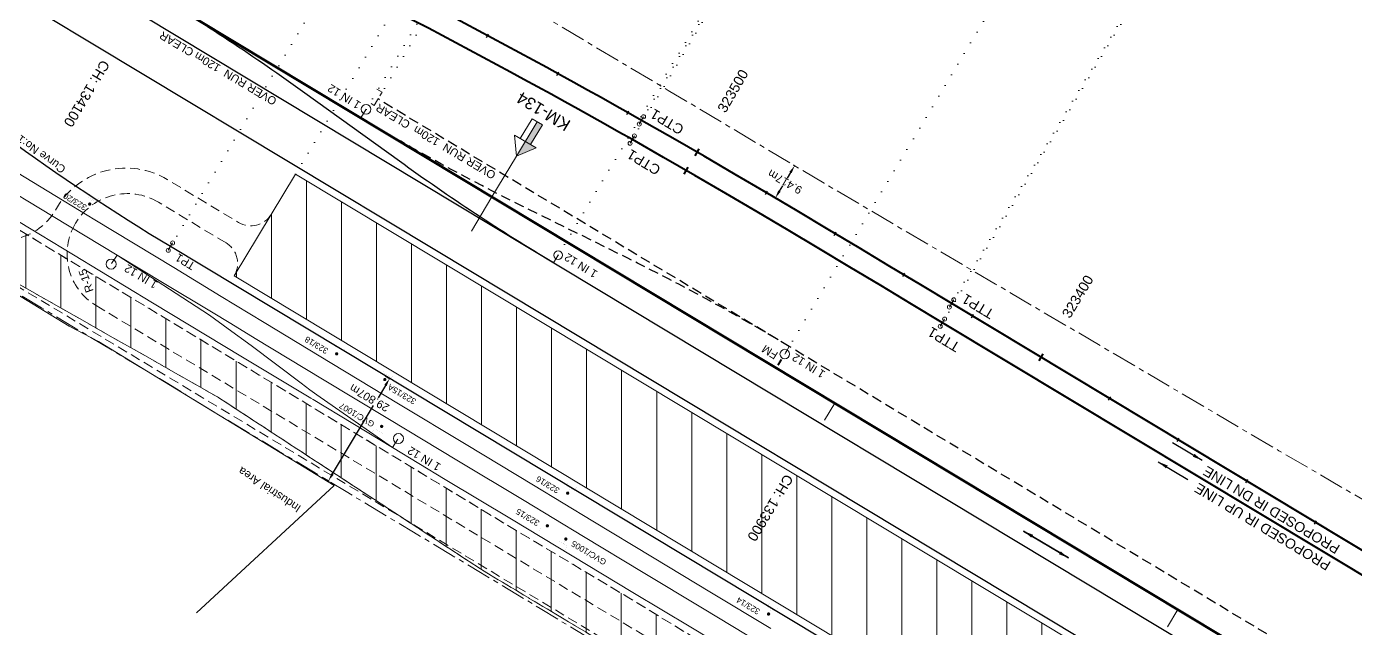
# Model space of a CAD drawing. Header units: metres. Extents: x 560405 to 1249476, y 3385111 to 6787087.
# Drawn here: x 625301.4 to 625633.5, y 3392984 to 3393134.4 of the extents above; entities that cross this region are included whole.
import ezdxf
from ezdxf.enums import TextEntityAlignment as Align

# ---------------------------------------------------------------- set-up
doc = ezdxf.new("R2010")
doc.units = ezdxf.units.M
doc.header["$MEASUREMENT"] = 0
doc.header["$PDSIZE"] = 0.05
for name, pattern in [('ACAD_ISO07W100', [3, 0, -3]), ('CENTER', [2, 1.25, -0.25, 0.25, -0.25]), ('DASHED', [0.75, 0.5, -0.25])]:
    doc.linetypes.add(name, pattern=pattern)
doc.layers.get('Defpoints').update_dxf_attribs({"color": 5, "lineweight": 0})
for name, color, linetype, lineweight in [('Boundary Dim', 10, 'Continuous', 13), ('Cardinal_Leader', 10, 'Continuous', 0), ('Chainage', 7, 'Continuous', 0), ('Compound Wall', 7, 'Continuous', 13), ('DOTED LINE', 7, 'ACAD_ISO07W100', 18), ('Exg track', 7, 'Continuous', 0), ('Existing IR Track', 143, 'Continuous', 0), ('Existing Railway Boundary', 7, 'CENTER', 0), ('Horiz Curve', 7, 'Continuous', 0), ('NEW MANDI GOBINDGARH PLATFORM', 1, 'Continuous', 0), ("NEW MANDI GOBINDPUR CROSSING STN. SRJ's", 10, 'Continuous', 0), ('NEW MANDI GOBINDPUR LOOP LINES', 1, 'Continuous', 0), ('OHE MAST', 7, 'Continuous', 0), ('OHE MAST TEXT', 7, 'Continuous', 0), ('Platform', 7, 'Continuous', 0), ('Prop_Horiz Alignment', 7, 'Continuous', 0), ('Proposed Chainage', 10, 'Continuous', 0), ('Proposed Curve_Details', 10, 'Continuous', 0), ('PROPOSED DFCC TRACK', 1, 'Continuous', 0), ('Proposed TPTC Chainages', 10, 'Continuous', 0), ('Subroad Edge', 34, 'Continuous', 0), ('Text', 7, 'Continuous', 0)]:
    doc.layers.add(name, color=color, linetype=linetype, lineweight=lineweight)
for name, color, linetype in [('Cut & Conn curves dn', 192, 'Continuous'), ('Cut & Conn curves up', 192, 'Continuous'), ('Dimension', 10, 'Continuous'), ('IR PROPOSALS', 190, 'Continuous'), ('NEW KHANNA LOOP LINES', 1, 'Continuous'), ("NEW SIRHINDH STN. SRJ's", 10, 'Continuous'), ('OP-3 CH UP', 7, 'Continuous'), ('PROPOSED ROADS', 10, 'DASHED')]:
    doc.layers.add(name, color=color, linetype=linetype)
doc.styles.add('ARIAL', font='arial.ttf')
doc.styles.get("Standard").update_dxf_attribs({"font": 'arial.ttf'})
doc.styles.add('Style-Arial', font='arial.ttf')
doc.dimstyles.new('ISO-25', dxfattribs={"dimtxt": 2.5, "dimasz": 2.5, "dimexe": 1.25, "dimexo": 0.625, "dimtad": 1, "dimdec": 3, "dimtxsty": 'Standard', "dimcen": 2.5, "dimadec": 0, "dimazin": 0, "dimtfac": 1, "dimtdec": 3, "dimtmove": 0, "dimatfit": 3, "dimfxl": 1, "dimarcsym": 0})
doc.dimstyles.get("Standard").update_dxf_attribs({"dimtxt": 2.5, "dimasz": 2.5, "dimexe": 0.18, "dimexo": 0.0625, "dimgap": 0.09, "dimtad": 0, "dimtih": 1, "dimtoh": 1, "dimdec": 3, "dimzin": 0, "dimdsep": 46, "dimtxsty": 'Standard', "dimcen": 0.09, "dimaunit": 1, "dimadec": 4, "dimazin": 0, "dimtfac": 1, "dimtdec": 3, "dimtofl": 0, "dimtmove": 0, "dimatfit": 3, "dimfxl": 1, "dimtolj": 1, "dimtzin": 0, "dimarcsym": 0})

# ---------------------------------------------------------------- blocks, each defined once
blk = doc.blocks.new('*D43')
at = {"layer": 'Boundary Dim', "color": 0, "lineweight": -2, "transparency": 16777216}
for p, q in [((625391, 3393047.11), (625392.29, 3393046.34)), ((625391.11, 3393044.72), (625389.24, 3393041.59)), ((625377.86, 3393022.57), (625388.1, 3393039.69)), ((625375.7, 3393021.53), (625376.99, 3393020.76))]:
    blk.add_line(p, q, dxfattribs=at)
at = {"layer": 'Boundary Dim', "color": 0, "lineweight": 9, "transparency": 16777216}
for points in [[(625390.82, 3393044.89), (625391.39, 3393044.54), (625392.13, 3393046.43)], [(625377.58, 3393022.74), (625378.15, 3393022.4), (625376.84, 3393020.85)]]:
    blk.add_solid(points, dxfattribs=at)
at = {"layer": 'Defpoints', "color": 0, "lineweight": 9, "transparency": 16777216}
for p in [(625390.95, 3393047.14), (625392.13, 3393046.43), (625375.65, 3393021.56)]:
    blk.add_point(p, dxfattribs=at)
at = {"layer": 'Boundary Dim', "color": 0, "transparency": 16777216, "insert": (625387.08, 3393041.56), "char_height": 2, "attachment_point": 5, "rotation": 150}
blk.add_mtext('\\A1;29.807m', dxfattribs=at)
blk = doc.blocks.new('KM POST PLAN')
at = {"extrusion": (0, 0, -1)}
h = blk.add_hatch(color=256, dxfattribs=at)
h.paths.add_polyline_path([(0, -20), (0, -8.47), (3, -8.47), (3, -20)])
h.paths.add_polyline_path([(0, -8.47), (0, 0), (6.25, -8.47), (3, -8.47)], flags=16)
at = {"flags": 128}
for points in [[(0, 0), (-6.25, -8.47), (6.25, -8.47)], [(0, 0), (0, -20)], [(0, 0), (6.25, -8.47)], [(3, -8.47), (3, -20), (-3, -20), (-3, -8.47)]]:
    blk.add_lwpolyline(points, dxfattribs=at)
at = {"style": 'Style-Arial'}
blk.add_attdef('KM-POST', text='', height=6, dxfattribs=at).set_placement((0, -26, -263.95), align=Align.MIDDLE_CENTER)
blk = doc.blocks.new('OHE')
at = {"layer": 'OHE MAST'}
h = blk.add_hatch(color=3, dxfattribs=at)
edge = h.paths.add_edge_path()
edge.add_arc((627930.47, 3391522.15), 0.412, -30.9792, 329.0208)
at = {"layer": 'OHE MAST', "color": 3, "lineweight": 13, "const_width": 0.008, "flags": 128}
blk.add_lwpolyline([(627932.78, 3391523.67), (627932.2, 3391522.71), (627930.15, 3391523.94), (627930.72, 3391524.9)], dxfattribs=at)
at = {"layer": 'OHE MAST', "color": 3, "const_width": 0.008, "flags": 128}
blk.add_lwpolyline([(627931.18, 3391523.33), (627930.47, 3391522.15)], dxfattribs=at)
blk = doc.blocks.new('*D105')
at = {"layer": 'Defpoints', "color": 0, "lineweight": 9, "transparency": 16777216}
for p in [(625492.98, 3393099.83), (625493.33, 3393099.62), (625488.16, 3393091.74)]:
    blk.add_point(p, dxfattribs=at)
at = {"layer": 'Dimension', "color": 0, "lineweight": -2, "transparency": 16777216}
for p, q in [((625493.03, 3393099.8), (625493.48, 3393099.53)), ((625492.3, 3393097.9), (625491.49, 3393096.53)), ((625489.53, 3393093.25), (625490.35, 3393094.62)), ((625488.21, 3393091.71), (625488.66, 3393091.44))]:
    blk.add_line(p, q, dxfattribs=at)
at = {"layer": 'Dimension', "color": 0, "lineweight": 9, "transparency": 16777216}
for points in [[(625492.02, 3393098.07), (625492.59, 3393097.73), (625493.33, 3393099.62)], [(625489.24, 3393093.42), (625489.82, 3393093.08), (625488.51, 3393091.53)]]:
    blk.add_solid(points, dxfattribs=at)
at = {"layer": 'Dimension', "color": 0, "lineweight": 0, "transparency": 16777216, "insert": (625490.92, 3393095.58), "char_height": 2, "attachment_point": 5, "rotation": 150}
blk.add_mtext('\\A1;9.417m', dxfattribs=at)

msp = doc.modelspace()

# ---------------------------------------------------------------- hatches: boundary and pattern name
at = {"layer": 'NEW MANDI GOBINDGARH PLATFORM', "lineweight": 0}
h = msp.add_hatch(dxfattribs=at)
h.set_pattern_fill('ANSI31', color=1, scale=70, angle=45)
h.set_pattern_definition([(90, (0.109, 0.182), (-8.75, 2e-15), [])])
h.paths.add_polyline_path([(625368.5901, 3393097.4626), (625353.3059, 3393072.0769), (625952.9942, 3392711.0185), (625968.4598, 3392736.7107)])
h.paths.add_polyline_path([(625406.1292, 3393053.4746), (625402.3093, 3393050.0816), (625401.3288, 3393045.436)], flags=16)
h.paths.add_polyline_path([(625888.8093, 3392775.4816), (625871.1516, 3392789.5173), (625902.3093, 3392764.6816)], flags=16)
h.paths.add_polyline_path([(625753.7093, 3392853.3816), (625686.9093, 3392893.3816), (625684.9093, 3392888.5816), (625751.7093, 3392848.5816)], flags=16)
at = {"layer": 'Platform', "lineweight": 18, "ltscale": 5}
h = msp.add_hatch(dxfattribs=at)
h.set_pattern_fill('ANSI31', color=3, scale=70, angle=45)
h.paths.add_polyline_path([(625764.5882, 3392803.5868), (625746.2321, 3392814.5967), (625737.0194, 3392819.2755), (625704.0946, 3392839.2088), (625671.9737, 3392858.6062), (625641.256, 3392877.0892), (625610.2836, 3392895.751), (625560.2623, 3392926.2804), (625522.5869, 3392948.8585), (625482.9773, 3392972.6418), (625451.9359, 3392991.6256), (625421.6417, 3393009.7241), (625354.0885, 3393050.6028), (625301.0774, 3393082.6359), (625281.8023, 3393094.249), (625227.6613, 3393126.5647), (625168.0245, 3393162.919), (625094.4711, 3393207.1329), (625050.9326, 3393232.6145), (625011.8999, 3393256.6501), (624964.7557, 3393285.508), (624919.1299, 3393313.7575), (624913.4978, 3393304.5779), (624956.7742, 3393277.764), (625004.1747, 3393248.9547), (625045.8733, 3393224.1782), (625087.0373, 3393198.2053), (625155.9882, 3393157.6877), (625161.3558, 3393154.0733), (625221.119, 3393117.4224), (625275.0374, 3393085.066), (625290.2539, 3393075.2561), (625349.1291, 3393041.8357), (625415.7598, 3392998.2542), (625446.6577, 3392979.7718), (625478.8044, 3392960.6022), (625516.4182, 3392937.5763), (625553.7619, 3392915.0713), (625585.8397, 3392895.6563), (625593.1627, 3392891.1401), (625603.1792, 3392885.3123), (625634.5287, 3392866.3519), (625666.5944, 3392846.865), (625697.4278, 3392828.3449), (625730.8907, 3392807.7989), (625739.1561, 3392803.9139), (625756.6994, 3392793.2958), (625763.3635, 3392788.9616), (625792.777, 3392771.7812), (625820.3671, 3392754.8532), (625847.4418, 3392738.317), (625853.0514, 3392734.9942), (625875.6542, 3392721.4301), (625905.1251, 3392703.7363), (625946.8011, 3392678.4491), (625953.4617, 3392689.4227), (625911.6145, 3392714.7413), (625882.1845, 3392732.4454), (625859.0625, 3392746.2055), (625826.9254, 3392765.8663), (625799.2966, 3392782.4826)])

# ---------------------------------------------------------------- linework, layer by layer
at = {"layer": 'Cardinal_Leader', "color": 1, "linetype": 'Continuous', "lineweight": 13}
msp.add_line((625336.837, 3393078.4759), (625337.9251, 3393080.2967), dxfattribs=at)
for centre in [(625337.9251, 3393080.2967), (625336.837, 3393078.4759)]:
    msp.add_circle(centre, 0.5, dxfattribs=at)
at = {"layer": 'Chainage', "color": 4, "lineweight": 0, "flags": 128}
for points in [[(625455.076, 3393110.9265), (625455.076, 3393110.9265)], [(625532.5765, 3393065.175), (625532.5765, 3393065.175)]]:
    msp.add_lwpolyline(points, dxfattribs=at)
at = {"layer": 'Compound Wall', "lineweight": 20, "flags": 128}
for points in [[(625378.2839, 3393019.6932), (625319.4087, 3393055.6848), (625312.0838, 3393059.549), (625239.1521, 3393103.978)], [(625343.8808, 3392987.9126), (625378.2839, 3393019.6932)]]:
    msp.add_lwpolyline(points, dxfattribs=at)
at = {"layer": 'Compound Wall', "flags": 128}
for points in [[(625378.2839, 3393019.6932), (625319.4087, 3393055.6848), (625312.0838, 3393059.549), (625239.1521, 3393103.978)], [(625343.8808, 3392987.9126), (625378.2839, 3393019.6932)]]:
    msp.add_lwpolyline(points, dxfattribs=at)
at = {"layer": 'Cut & Conn curves dn', "color": 190, "lineweight": 13}
for p, q in [((625454.5169, 3393110.0239), (625455.5795, 3393111.8597)), ((625532.0059, 3393064.2807), (625533.0998, 3393066.098))]:
    msp.add_line(p, q, dxfattribs=at)
for centre in [(625454.5169, 3393110.0239), (625455.5795, 3393111.8597), (625533.0998, 3393066.098), (625532.0059, 3393064.2807)]:
    msp.add_circle(centre, 0.5, dxfattribs=at)
at = {"layer": 'Cut & Conn curves up', "color": 190, "lineweight": 13}
for p, q in [((625452.224, 3393105.218), (625453.2866, 3393107.0538)), ((625529.7106, 3393059.4762), (625530.8022, 3393061.2948))]:
    msp.add_line(p, q, dxfattribs=at)
for centre in [(625453.2866, 3393107.0538), (625452.224, 3393105.218), (625529.7106, 3393059.4762), (625530.8022, 3393061.2948)]:
    msp.add_circle(centre, 0.5, dxfattribs=at)
at = {"layer": 'DOTED LINE', "color": 1, "linetype": 'ACAD_ISO07W100', "lineweight": 18}
for p, q in [((625337.3737, 3393079.3739), (625428.5343, 3393231.8347)), ((625368.5901, 3393097.4626), (625443.5611, 3393222.8472)), ((625386.2453, 3393113.6867), (625449.4201, 3393219.3429)), ((625389.2306, 3393116.2667), (625450.4828, 3393218.7073)), ((625434.2213, 3393077.2205), (625500.8191, 3393188.6014)), ((625489.5906, 3393050.4717), (625553.3841, 3393157.1626))]:
    msp.add_line(p, q, dxfattribs=at)
at = {"layer": 'DOTED LINE', "color": 190, "linetype": 'ACAD_ISO07W100', "lineweight": 18}
for p, q in [((625452.7553, 3393106.1359), (625501.2762, 3393187.2843)), ((625455.0482, 3393110.9418), (625501.0209, 3393187.8285)), ((625530.2551, 3393060.3833), (625578.9485, 3393141.8201)), ((625532.5515, 3393065.1872), (625578.5242, 3393142.0738))]:
    msp.add_line(p, q, dxfattribs=at)
at = {"layer": 'Existing IR Track', "color": 3, "linetype": 'DASHED', "lineweight": 18, "ltscale": 5}
for p, q in [((625324.0289, 3393077.2919), (625322.551, 3393075.0169)), ((625392.8559, 3393029.1524), (625394.3338, 3393031.4274))]:
    msp.add_line(p, q, dxfattribs=at)
at = {"layer": 'Existing IR Track', "color": 3, "lineweight": 18, "ltscale": 5, "flags": 128}
for points in [[(625487.4197, 3392983.9327), (625472.5885, 3392992.8789), (625457.7974, 3393001.801), (625442.9225, 3393010.7917), (625428.0634, 3393019.7729), (625411.2475, 3393029.9075), (625394.3879, 3393040.0687), (625377.6943, 3393050.1865), (625360.7712, 3393060.4434), (625350.0652, 3393066.9496), (625338.1874, 3393074.149), (625318.4541, 3393086.11), (625310.7855, 3393090.7581), (625295.0536, 3393100.3098)], [(625485.0556, 3392980.1301), (625470.2812, 3392989.0482), (625455.5062, 3392997.9666), (625440.6155, 3393006.9646), (625425.7247, 3393015.9626), (625408.9322, 3393026.0672), (625392.1412, 3393036.1709), (625375.3517, 3393046.3008), (625358.5625, 3393056.4305), (625352.4564, 3393060.1438), (625347.5962, 3393063.1246), (625335.8108, 3393070.2094), (625324.0289, 3393077.2919), (625316.0478, 3393082.1179), (625308.065, 3393086.945), (625292.6013, 3393096.2488)], [(625481.8882, 3392975.51), (625467.3951, 3392984.2585), (625452.9291, 3392992.9905), (625437.7162, 3393002.1526), (625422.5565, 3393011.2828), (625406.0186, 3393021.2329), (625392.8559, 3393029.1524), (625373.0374, 3393041.145), (625372.4521, 3393041.4941), (625355.3426, 3393051.7581), (625332.8904, 3393065.3571), (625313.1532, 3393077.3117), (625302.122, 3393083.9931), (625289.7235, 3393091.4718)], [(625392.8559, 3393029.1524), (625373.91, 3393042.3197), (625372.241, 3393043.5961), (625370.0117, 3393045.3021), (625357.5505, 3393054.6628), (625351.7885, 3393058.875), (625347.1006, 3393062.2399), (625324.0289, 3393077.2919)]]:
    msp.add_lwpolyline(points, dxfattribs=at)
at = {"layer": 'Existing IR Track', "color": 3, "linetype": 'ByBlock', "lineweight": 18, "ltscale": 5}
for centre in [(625322.551, 3393075.0169), (625394.3338, 3393031.4274)]:
    msp.add_circle(centre, 1.2487, dxfattribs=at)
at = {"layer": 'Existing Railway Boundary', "color": 36, "lineweight": 20, "ltscale": 5, "flags": 128}
msp.add_lwpolyline([(628955.3903, 3390792.7231), (628931.5933, 3390806.5004), (628894.0251, 3390836.9955), (628805.3605, 3390890.9758), (628763.1272, 3390916.9343), (628721.4077, 3390942.8333), (628634.7683, 3390998.5313), (628587.091, 3391026.3426), (628541.4721, 3391053.7252), (628498.5869, 3391079.4164), (628461.1936, 3391101.0466), (628391.2271, 3391146.4682), (628362.6237, 3391162.4973), (628324.6397, 3391185.7049), (628291.5767, 3391211.6933), (628254.0781, 3391235.9403), (628157.3612, 3391308.2767), (628174.1002, 3391326.9143), (628137.357, 3391356.9761), (627964.1476, 3391459.1923), (627842.8937, 3391531.9115), (627628.8138, 3391662.2153), (627542.6631, 3391714.392), (627424.9352, 3391785.3705), (627222.9648, 3391909.2736), (627204.5725, 3391920.6394), (627188.744, 3391930.1784), (627172.9334, 3391939.7064), (627156.2431, 3391949.7674), (627139.5672, 3391959.8197), (627123.601, 3391969.4113), (627107.6038, 3391979.0215), (627094.8626, 3391986.7123), (627082.1497, 3391994.3859), (627065.7488, 3392004.2586), (627049.3375, 3392014.1375), (627032.6946, 3392024.1476), (627016.0309, 3392034.1701), (627000.4204, 3392043.5941), (626984.8329, 3392053.004), (626968.8891, 3392062.6064), (626952.9363, 3392072.2142), (626935.7844, 3392082.5282), (626918.6205, 3392092.8492), (626911.6028, 3392097.0645), (626893.0809, 3392108.2246), (626874.5706, 3392119.3777), (626856.2268, 3392130.4336), (626837.8855, 3392141.4881), (626820.3864, 3392152.0274), (626802.8816, 3392162.57), (626783.4724, 3392174.252), (626764.0577, 3392185.9374), (626746.1558, 3392196.7119), (626728.2543, 3392207.4863), (626707.0601, 3392220.2572), (626685.8746, 3392233.0229), (626648.9408, 3392255.2553), (626610.6712, 3392278.2676), (626591.3871, 3392289.8865), (626572.1184, 3392301.4961), (626553.8402, 3392312.4904), (626535.5663, 3392323.4823), (626522.8303, 3392331.1061), (626502.0043, 3392343.7024), (626484.7028, 3392354.0807), (626467.0127, 3392364.7717), (626449.2849, 3392375.4221), (626424.442, 3392390.2653), (626407.8647, 3392400.3136), (626390.2843, 3392410.9836), (626378.1904, 3392418.1073), (626367.3819, 3392424.6782), (626356.7585, 3392431.1355), (626339.0548, 3392441.7126), (626324.6325, 3392450.4845), (626311.6182, 3392458.3129), (626290.6128, 3392470.9931), (626276.2418, 3392479.6446), (626252.5581, 3392493.9648), (626233.8146, 3392505.2467), (626215.0541, 3392516.5389), (626191.0882, 3392530.9577), (626167.1186, 3392545.3787), (626148.2508, 3392556.7397), (626129.3895, 3392568.0967), (626109.0676, 3392580.3241), (626088.7404, 3392592.5546), (626063.7846, 3392607.5962), (626038.8416, 3392622.63), (626017.6425, 3392635.4182), (625996.4509, 3392648.2016), (625974.9359, 3392661.1602), (625952.8751, 3392674.4888), (625933.5372, 3392686.1045), (625914.159, 3392697.7444), (625896.1455, 3392708.6148), (625885.6622, 3392714.935), (625875.1898, 3392721.2486), (625871.6088, 3392723.3979), (625854.6293, 3392733.6202), (625837.6636, 3392743.8342), (625819.8659, 3392754.5631), (625802.0927, 3392765.2772), (625784.0738, 3392776.0974), (625766.0279, 3392786.9338), (625747.7802, 3392797.9258), (625729.6331, 3392808.8567), (625710.0131, 3392820.4001), (625690.2406, 3392832.0331), (625670.5571, 3392843.8213), (625650.9098, 3392855.5881), (625631.8821, 3392867.0602), (625612.8815, 3392878.5159), (625595.4116, 3392889.057), (625577.9617, 3392899.586), (625560.977, 3392909.7984), (625543.9665, 3392920.0263), (625527.0929, 3392930.2025), (625510.2317, 3392940.3713), (625492.2072, 3392951.2501), (625474.1887, 3392962.1253), (625459.4135, 3392971.0439), (625444.6385, 3392979.9623), (625429.7392, 3392988.9655), (625414.8651, 3392997.9534), (625398.0894, 3393008.048), (625381.2878, 3393018.1581), (625364.4876, 3393028.2943), (625347.6668, 3393038.4431), (625341.4954, 3393042.1962), (625336.6811, 3393045.1488), (625324.9758, 3393052.1854), (625313.1706, 3393059.282), (625305.1662, 3393064.122), (625297.2032, 3393068.9372), (625281.7488, 3393078.2354), (625266.3027, 3393087.5539), (625250.5827, 3393097.0002), (625234.8576, 3393106.4748), (625220.9629, 3393114.8441), (625207.0756, 3393123.2089), (625191.9734, 3393132.2824), (625166.0786, 3393147.7733), (625153.4581, 3393156.0581), (625151.114, 3393150.7018), (625147.8866, 3393153.7551), (625116.7003, 3393173.3287), (625093.3281, 3393188.0041), (625071.1556, 3393203.0477), (625055.7157, 3393212.8225), (625027.3997, 3393228.6096), (625007.6825, 3393240.5669), (624979.825, 3393257.4607), (624954.8894, 3393272.5826), (624917.8619, 3393296.9088), (624917.926, 3393297.7354), (624854.2544, 3393338.3806), (624790.1714, 3393374.1107), (624761.6212, 3393391.1947), (624742.8731, 3393402.4132), (624713.9783, 3393419.7034), (624678.9617, 3393441.6196), (624667.4095, 3393431.6005), (624566.1173, 3393492.8402), (624519.8878, 3393520.9391), (624450.2813, 3393561.7296), (624447.0221, 3393556.3381), (624253.5789, 3393673.1377), (624021.9727, 3393812.2493)], dxfattribs=at)
at = {"layer": 'Existing Railway Boundary', "color": 6, "lineweight": 20, "ltscale": 5, "flags": 128}
msp.add_lwpolyline([(627892.3746, 3391590.8464), (627853.8026, 3391614.8633), (627807.8709, 3391643.3648), (627763.2098, 3391671.1424), (627729.391, 3391692.3162), (627635.8822, 3391750.6784), (627660.1446, 3391809.2203), (627519.5568, 3391891.152), (627476.8389, 3391915.865), (627434.3844, 3391942.69), (627307.5279, 3392026.3119), (627306.7829, 3392026.5061), (627267.353, 3392052.7992), (627223.9736, 3392078.9893), (627097.3461, 3392148.2433), (627064.2509, 3392171.6214), (627020.7361, 3392194.4307), (626980.8782, 3392219.8528), (626937.972, 3392245.713), (626894.59, 3392272.359), (626851.325, 3392298.078), (626765.656, 3392350.035), (626720.72, 3392377.008), (626678.274, 3392402.82), (626638.354, 3392427.704), (626595.176, 3392453.388), (626546.2585, 3392482.4138), (626502.9741, 3392507.8519), (626457.1589, 3392535.47), (626370.2027, 3392585.4762), (626329.4837, 3392607.8197), (626276.63, 3392641.1068), (626248.5163, 3392659.2277), (626219.5479, 3392680.9715), (626152.643, 3392718.511), (626109.5867, 3392744.8943), (626057.9239, 3392775.41), (626021.0374, 3392796.8242), (625904.8086, 3392858.5418), (625861.3055, 3392884.0038), (625818.1177, 3392909.4437), (625699.839, 3392978.326), (625656.064, 3393004.068), (625614.356, 3393028.385), (625543.556, 3393070.031), (625500.6769, 3393095.2405), (625461.769, 3393118.43), (625418.978, 3393143.909), (625375.919, 3393169.091), (625289.4128, 3393220.1398), (625283.3377, 3393209.9857), (625180.1642, 3393272.0512), (624950.6342, 3393412.922), (624924.3694, 3393369.1236), (624924.3694, 3393369.1236)], dxfattribs=at)
at = {"layer": 'Horiz Curve', "color": 190, "lineweight": 40}
for p, q in [((627251.5517, 3392030.4292), (625532.5765, 3393065.175)), ((627248.3863, 3392026.1485), (625530.2827, 3393060.3697))]:
    msp.add_line(p, q, dxfattribs=at)
at = {"layer": 'Horiz Curve', "color": 190, "lineweight": 40, "flags": 128}
for points in [[(625532.5765, 3393065.175), (625524.8653, 3393069.816), (625517.1518, 3393074.4529), (625509.4334, 3393079.0818), (625501.708, 3393083.6989), (625493.9731, 3393088.3), (625486.2263, 3393092.8813), (625478.4655, 3393097.4386), (625470.6883, 3393101.968), (625462.8925, 3393106.4653), (625455.076, 3393110.9265)], [(625530.2827, 3393060.3697), (625522.5715, 3393065.0106), (625514.8579, 3393069.6475), (625507.1396, 3393074.2765), (625499.4142, 3393078.8935), (625491.6792, 3393083.4947), (625483.9325, 3393088.0759), (625476.1717, 3393092.6333), (625468.3945, 3393097.1626), (625460.5987, 3393101.6599), (625452.7822, 3393106.1211)], [(625468.5166, 3393102.0701), (625469.5182, 3393103.8013)], [(625468.5169, 3393102.0699), (625469.5185, 3393103.8011)], [(625465.7625, 3393097.531), (625466.7637, 3393099.2623)], [(625554.3956, 3393050.8738), (625555.427, 3393052.5873)], [(625554.3959, 3393050.8735), (625555.4274, 3393052.5871)]]:
    msp.add_lwpolyline(points, dxfattribs=at)
at = {"layer": 'Horiz Curve', "color": 190, "lineweight": 40}
for centre in [(624591.402, 3391588.8992), (624589.1082, 3391584.0938)]:
    msp.add_arc(centre, 1750, 60.4272689, 68.5379528, dxfattribs=at)
at = {"layer": 'NEW MANDI GOBINDGARH PLATFORM', "color": 1, "linetype": 'Continuous', "lineweight": 20, "flags": 128}
msp.add_lwpolyline([(625952.9942, 3392711.0185), (625353.3059, 3393072.0769), (625368.5975, 3393097.475), (625968.4598, 3392736.7107), (625952.9942, 3392711.0185)], dxfattribs=at)
at = {"layer": "NEW MANDI GOBINDPUR CROSSING STN. SRJ's", "linetype": 'Continuous', "lineweight": 13, "flags": 128}
for points in [[(625386.2527, 3393113.6991), (625384.9659, 3393111.5557)], [(625434.2287, 3393077.2329), (625433.0706, 3393075.3039)], [(625490.8678, 3393052.5308), (625492.0019, 3393054.4198)]]:
    msp.add_lwpolyline(points, dxfattribs=at)
at = {"layer": "NEW MANDI GOBINDPUR CROSSING STN. SRJ's", "linetype": 'Continuous', "lineweight": 13, "const_width": 0.5, "flags": 128}
msp.add_lwpolyline([(625490.0361, 3393051.2149), (625489.1598, 3393049.7532)], dxfattribs=at)
at = {"layer": "NEW MANDI GOBINDPUR CROSSING STN. SRJ's", "linetype": 'Continuous', "lineweight": 13}
for centre, radius in [((625386.2527, 3393113.6991), 1.2), ((625434.2287, 3393077.2329), 1.08), ((625490.8678, 3393052.5308), 1.2)]:
    msp.add_circle(centre, radius, dxfattribs=at)
at = {"layer": 'NEW MANDI GOBINDPUR LOOP LINES', "color": 1, "linetype": 'Continuous', "lineweight": 25, "flags": 128}
msp.add_lwpolyline([(626082.9785, 3392675.0158, 0.00063884), (626075.1776, 3392679.3904), (626002.9154, 3392719.7918, -0.00801442), (625905.8772, 3392776.1055), (625403.3945, 3393078.5776), (625257.127, 3393166.624)], format="xyb", dxfattribs=at)
at = {"layer": 'NEW MANDI GOBINDPUR LOOP LINES', "color": 1, "linetype": 'Continuous', "lineweight": 25}
msp.add_lwpolyline([(626074.307, 3392635.79), (625337.3853, 3393079.3838, -0.04465333), (625257.5089, 3393137.7579), (625245.9456, 3393147.9069)], format="xyb", dxfattribs=at)
at = {"layer": 'NEW MANDI GOBINDPUR LOOP LINES', "linetype": 'Continuous', "lineweight": 25, "flags": 128}
msp.add_lwpolyline([(626248.0671, 3392584.7126), (625330.2603, 3393137.191)], dxfattribs=at)
at = {"layer": 'NEW MANDI GOBINDPUR LOOP LINES', "linetype": 'DASHED', "lineweight": 20, "ltscale": 5, "flags": 128}
msp.add_lwpolyline([(625388.9602, 3393118.7304), (625390.2462, 3393117.9583), (625388.2635, 3393114.6558), (625386.9774, 3393115.4279)], dxfattribs=at)
at = {"layer": 'NEW MANDI GOBINDPUR LOOP LINES', "linetype": 'DASHED', "lineweight": 25, "ltscale": 5, "flags": 128}
msp.add_lwpolyline([(626469.1545, 3392466.2179), (625389.238, 3393116.2791)], dxfattribs=at)
msp.add_lwpolyline([(625492.0019, 3393054.4198, 0.02078913), (625451.5237, 3393076.5482), (625425.4421, 3393089.4286, -0.02078909), (625384.964, 3393111.557)], format="xyb", dxfattribs=at)
at = {"layer": "NEW SIRHINDH STN. SRJ's", "lineweight": 25, "flags": 128}
msp.add_lwpolyline([(625433.0727, 3393075.3028, -0.02078913), (625394.5718, 3393100.7162), (625370.9819, 3393117.7358, 0.02078909), (625332.4812, 3393143.1492)], format="xyb", dxfattribs=at)
at = {"layer": 'OP-3 CH UP', "color": 40, "lineweight": 9, "true_color": 0xf8d731}
for radius in [8763.3902, 8182.5236, 7294.1209]:
    msp.add_circle((624059.7714, 3393874.4188), radius, dxfattribs=at)
at = {"layer": 'Platform', "color": 3, "linetype": 'DASHED', "lineweight": 18, "ltscale": 5, "flags": 128}
msp.add_lwpolyline([(625764.5882, 3392803.5868), (625746.2321, 3392814.5967), (625737.0194, 3392819.2755), (625704.0946, 3392839.2088), (625671.9737, 3392858.6062), (625641.256, 3392877.0892), (625610.2836, 3392895.751), (625560.2623, 3392926.2804), (625522.5869, 3392948.8585), (625482.9773, 3392972.6418), (625451.9359, 3392991.6256), (625421.6417, 3393009.7241), (625354.0885, 3393050.6028), (625301.0774, 3393082.6359), (625281.8023, 3393094.249), (625227.6613, 3393126.5647), (625168.0245, 3393162.919), (625094.4711, 3393207.1329), (625050.9326, 3393232.6145), (625011.8999, 3393256.6501), (624964.7557, 3393285.508), (624919.1299, 3393313.7575), (624913.4978, 3393304.5779), (624956.7742, 3393277.764), (625004.1747, 3393248.9547), (625045.8733, 3393224.1782), (625087.0373, 3393198.2053), (625155.9882, 3393157.6877), (625161.3558, 3393154.0733), (625221.119, 3393117.4224), (625275.0374, 3393085.066), (625290.2539, 3393075.2561), (625349.1291, 3393041.8357), (625415.7598, 3392998.2542), (625446.6577, 3392979.7718), (625478.8044, 3392960.6022), (625516.4182, 3392937.5763), (625553.7619, 3392915.0713), (625585.8397, 3392895.6563), (625593.1627, 3392891.1401), (625603.1792, 3392885.3123), (625634.5287, 3392866.3519), (625666.5944, 3392846.865), (625697.4278, 3392828.3449), (625730.8907, 3392807.7989), (625739.1561, 3392803.9139), (625756.6994, 3392793.2958), (625763.3635, 3392788.9616), (625792.777, 3392771.7812), (625820.3671, 3392754.8532), (625847.4418, 3392738.317), (625853.0514, 3392734.9942), (625875.6542, 3392721.4301), (625905.1251, 3392703.7363), (625946.8011, 3392678.4491), (625953.4617, 3392689.4227), (625911.6145, 3392714.7413), (625882.1845, 3392732.4454), (625859.0625, 3392746.2055), (625826.9254, 3392765.8663), (625799.2966, 3392782.4826)], close=True, dxfattribs=at)
at = {"layer": 'Prop_Horiz Alignment', "color": 4, "linetype": 'Continuous', "lineweight": 30, "flags": 128}
for points in [[(625416.3645, 3393131.6847), (625416.836, 3393132.5665)], [(625433.9421, 3393122.156), (625434.4236, 3393123.0324)], [(625451.4096, 3393112.4271), (625451.9012, 3393113.2979)], [(625486.0323, 3393092.4153), (625486.5401, 3393093.2767)], [(625503.2289, 3393082.2092), (625503.7415, 3393083.0678)], [(625520.3825, 3393071.9284), (625520.8977, 3393072.7855)], [(625537.5187, 3393061.6165), (625538.0345, 3393062.4732)], [(625571.7889, 3393040.9874), (625572.3046, 3393041.8441)], [(625588.9239, 3393030.6729), (625589.4396, 3393031.5296)], [(625606.059, 3393020.3583), (625606.5747, 3393021.2151)], [(625623.194, 3393010.0438), (625623.7098, 3393010.9005)]]:
    msp.add_lwpolyline(points, dxfattribs=at)
at = {"layer": 'Prop_Horiz Alignment', "color": 4, "linetype": 'Continuous', "lineweight": 30}
for centre in [(625455.076, 3393110.9265), (625452.7822, 3393106.1211), (625532.5765, 3393065.175), (625530.2827, 3393060.3697)]:
    msp.add_circle(centre, 0.15, dxfattribs=at)
at = {"layer": 'Proposed Chainage', "lineweight": 0}
msp.add_line((625423.8487, 3393102.0294), (625417.7161, 3393091.8415), dxfattribs=at)
at = {"layer": 'Proposed Chainage', "linetype": 'Continuous', "lineweight": 0, "flags": 128}
for points in [[(625412.5589, 3393083.274), (625417.7161, 3393091.8415)], [(625500.8128, 3393035.9851), (625503.3914, 3393040.2688)], [(625586.4881, 3392984.4124), (625589.0667, 3392988.6962)]]:
    msp.add_lwpolyline(points, dxfattribs=at)
at = {"layer": 'PROPOSED DFCC TRACK', "color": 1, "linetype": 'Continuous', "lineweight": 50}
msp.add_line((627424.6711, 3391883.7448), (625313.456, 3393154.6014), dxfattribs=at)
at = {"layer": 'PROPOSED ROADS', "color": 1, "linetype": 'DASHED', "lineweight": 13, "ltscale": 5}
for p, q in [((625351.2602, 3393080.3122), (625334.3542, 3393090.489)), ((625313.7669, 3393085.3737), (625313.6903, 3393085.2463)), ((625318.8056, 3393064.659), (625999.8451, 3392654.7039))]:
    msp.add_line(p, q, dxfattribs=at)
at = {"layer": 'PROPOSED ROADS', "color": 1, "linetype": 'DASHED', "lineweight": 13, "ltscale": 5, "flags": 128}
for points in [[(625362.5904, 3393087.4977, -0.41419569), (625354.3556, 3393085.452), (625336.5918, 3393096.1452, 0.41421379), (625309.1422, 3393089.3249), (625308.5242, 3393088.2982, -0.41512004), (625287.8972, 3393083.2069), (624857.5286, 3393344.0904), (624737.8937, 3393413.2009), (624680.111, 3393446.7487, 0.09685444), (624673.3444, 3393447.4888, 0.12951921), (624667.4268, 3393445.6531, -0.23575218), (624657.6538, 3393447.1749)], [(625583.4746, 3392898.337), (625271.7331, 3393085.9913, -0.00103844), (625270.0635, 3393087.0012), (624854.4724, 3393338.9267), (624734.8211, 3393408.0466), (624681.6554, 3393440.4483)]]:
    msp.add_lwpolyline(points, format="xyb", dxfattribs=at)
at = {"layer": 'PROPOSED ROADS', "color": 1, "linetype": 'DASHED', "lineweight": 13, "ltscale": 5}
for centre, radius, start, end in [((625326.6182, 3393077.6377), 15, 58.953605, 148.953605), ((625326.5415, 3393077.5103), 15, 148.953605, 238.953949), ((625348.1657, 3393075.1717), 6, 328.948829, 58.952326)]:
    msp.add_arc(centre, radius, start, end, dxfattribs=at)
at = {"layer": 'Subroad Edge', "color": 3, "linetype": 'DASHED', "lineweight": 18, "ltscale": 5, "flags": 128}
for points in [[(625168.0245, 3393162.919), (625227.6613, 3393126.5647), (625281.8023, 3393094.249), (625301.0774, 3393082.6359), (625354.0885, 3393050.6028), (625421.6417, 3393009.7241), (625451.9359, 3392991.6256), (625482.9773, 3392972.6418), (625522.5869, 3392948.8585), (625560.2623, 3392926.2804), (625610.2836, 3392895.751), (625641.256, 3392877.0892), (625671.9737, 3392858.6062), (625704.0946, 3392839.2088), (625737.0194, 3392819.2755), (625746.2321, 3392814.5967), (625764.5882, 3392803.5868)], [(625161.3558, 3393154.0733), (625221.119, 3393117.4224), (625275.0374, 3393085.066), (625290.2539, 3393075.2561), (625349.1291, 3393041.8357), (625415.7598, 3392998.2542), (625446.6577, 3392979.7718), (625478.8044, 3392960.6022), (625516.4182, 3392937.5763), (625553.7619, 3392915.0713), (625585.8397, 3392895.6563), (625593.1627, 3392891.1401), (625603.1792, 3392885.3123), (625634.5287, 3392866.3519), (625666.5944, 3392846.865), (625697.4278, 3392828.3449), (625730.8907, 3392807.7989), (625739.1561, 3392803.9139), (625756.6994, 3392793.2958)]]:
    msp.add_lwpolyline(points, dxfattribs=at)

# ---------------------------------------------------------------- block references
at = {"layer": 'OHE MAST', "color": 2, "lineweight": 13}
for p in [(-2613.2733, 1567.8707), (-2551.565, 1530.4488), (-2539.541, 1524.028), (-2493.8487, 1495.6358), (-2443.6517, 1465.4195)]:
    msp.add_blockref('OHE', p, dxfattribs=at)
at = {"layer": 'OHE MAST', "color": 2, "lineweight": 13, "rotation": 180}
for p in [(1253320.6183, 6784556.6108), (1253362.0212, 6784531.778), (1253366.6384, 6784528.4624)]:
    msp.add_blockref('OHE', p, dxfattribs=at)
at = {"layer": 'Proposed Chainage', "lineweight": 0}
ref = msp.add_blockref('KM POST PLAN', (625423.8487, 3393102.0294), dxfattribs=dict(at, xscale=0.4999999999999998, yscale=0.4999999999999998, zscale=0.4999999999999998, rotation=148.8430182694646))
ref.add_attrib('KM-POST', 'KM-134', dxfattribs={"layer": '0', "color": 10, "height": 3, "rotation": 148.843018, "style": 'Style-Arial'}).set_placement((625430.5747, 3393113.1541, -131.9737), align=Align.MIDDLE_CENTER)

# ---------------------------------------------------------------- texts
at = {"layer": 'Chainage', "color": 190, "lineweight": 0, "char_height": 2.5, "attachment_point": 1, "line_spacing_factor": 0.672, "style": 'Style-Arial'}
for s, insert, rotation in [('323500', (625473.8951, 3393113.8618), 59.948116), ('CTP1', (625464.6302, 3393107.1988), 148.953949), ('CTP1', (625458.8082, 3393097.0942), 148.953949), ('323400', (625559.9779, 3393062.5703), 58.953949), ('TTP1', (625542.1539, 3393061.1744), 148.953949), ('TTP1', (625533.6026, 3393052.9085), 148.953949)]:
    msp.add_mtext(s, dxfattribs=dict(at, insert=insert, rotation=rotation))
at = {"layer": 'Exg track', "color": 3, "lineweight": 18, "style": 'ARIAL'}
msp.add_text('1 IN 12', height=2, rotation=149, dxfattribs=at).set_placement((625405.1219, 3393024.9192))
at = {"layer": 'Existing IR Track', "color": 3, "linetype": 'DASHED', "lineweight": 18, "ltscale": 5, "style": 'ARIAL'}
msp.add_text('1 IN 12', height=2, rotation=149, dxfattribs=at).set_placement((625334.3823, 3393070.4483))
at = {"layer": 'IR PROPOSALS', "style": 'ARIAL'}
for s, p in [('PROPOSED IR DN LINE', (625596.3991, 3393024.6901)), ('PROPOSED IR UP LINE', (625594.2544, 3393020.4456))]:
    msp.add_text(s, height=2.5, rotation=149, dxfattribs=at).set_placement(p, align=Align.RIGHT)
at = {"layer": 'NEW KHANNA LOOP LINES', "linetype": 'Continuous', "lineweight": 20, "char_height": 2, "width": 39.954132, "attachment_point": 4, "rotation": 149.405887, "line_spacing_factor": 0.60036, "style": 'Style-Arial'}
for s, insert in [('\\pxi-3,l4,t4;OVER RUN  120m CLEAR ', (625365.3535, 3393114.4264)), ('\\pxi-3,l4,t4;OVER RUN  120m  CLEAR ', (625420.0902, 3393095.9656))]:
    msp.add_mtext(s, dxfattribs=dict(at, insert=insert))
at = {"layer": "NEW MANDI GOBINDPUR CROSSING STN. SRJ's", "linetype": 'Continuous', "lineweight": 13, "char_height": 2, "attachment_point": 4, "rotation": 148, "line_spacing_factor": 0.60036, "style": 'ARIAL'}
for s, insert in [('1 IN 12', (625384.5917, 3393114.476)), ('1 IN 12', (625443.7517, 3393072.2482)), ('FM', (625488.8393, 3393051.9484)), ('1 IN 12', (625500.6384, 3393047.2154))]:
    msp.add_mtext(s, dxfattribs=dict(at, insert=insert))
at = {"layer": "NEW MANDI GOBINDPUR CROSSING STN. SRJ's", "color": 1, "linetype": 'Continuous', "lineweight": 13, "insert": (625317.2684, 3393068.0046), "char_height": 2, "attachment_point": 4, "rotation": 109.145952, "line_spacing_factor": 0.60036, "style": 'ARIAL'}
msp.add_mtext('R-15', dxfattribs=at)
at = {"layer": 'OHE MAST TEXT', "color": 3, "lineweight": 18, "style": 'ARIAL'}
for s, p in [('323/20', (625316.6316, 3393089.6353)), ('323/18', (625376.9787, 3393053.7593)), ('323/15A', (625398.913, 3393041.1155)), ('GVC/1007', (625388.5164, 3393035.4451)), ('323/16', (625434.7687, 3393018.8693)), ('323/15', (625429.7497, 3393010.7323)), ('GVC/1005', (625446.4789, 3393000.9832)), ('323/14', (625484.8567, 3392988.6133))]:
    msp.add_text(s, height=1.5, rotation=149, dxfattribs=at).set_placement(p)
at = {"layer": 'Proposed Chainage', "color": 1, "lineweight": 0, "char_height": 2.5, "attachment_point": 4, "rotation": 238.953949, "line_spacing_factor": 0.6, "style": 'Style-Arial'}
for s, insert in [('CH: 134100', (625321.2618, 3393125.6115)), ('CH: 133900', (625492.0581, 3393022.1043))]:
    msp.add_mtext(s, dxfattribs=dict(at, insert=insert))
at = {"layer": 'Proposed Curve_Details', "color": 1, "lineweight": 9, "style": 'Style-Arial'}
msp.add_text('Curve No:18 (C-135L)', height=2, rotation=144.150035, dxfattribs=at).set_placement((625311.414, 3393099.1563))
at = {"layer": 'Proposed TPTC Chainages', "color": 1, "lineweight": 0, "insert": (625343.2478, 3393074.2561), "char_height": 2, "attachment_point": 4, "rotation": 148.547178, "line_spacing_factor": 0.6, "style": 'ARIAL'}
msp.add_mtext('\\pxsm1;TP1', dxfattribs=at)
at = {"layer": 'Text', "style": 'ARIAL'}
msp.add_text('Industrial Area', height=2, rotation=146.483541, dxfattribs=at).set_placement((625370.1707, 3393014.5009))
at = {"layer": 'Text'}
msp.add_text('Industrial Area', height=2, rotation=146.483541, dxfattribs=at).set_placement((625370.1707, 3393014.5009))

# ---------------------------------------------------------------- dimensions: what is measured, and where the dimension line sits
at = {"layer": 'Boundary Dim', "color": 1}
dim = msp.add_linear_dim(base=(625392.1346, 3393046.4317), p1=(625375.6497, 3393021.5598), p2=(625390.9489, 3393047.1409), angle=59.117767, dimstyle='Standard', override={"dimtxt": 2, "dimasz": 2, "dimdsep": 0, "dimpost": 'm', "dimtmove": 2}, dxfattribs=at)
dim.commit()
dim.dimension.update_dxf_attribs({"geometry": '*D43', "text_midpoint": (625387.084, 3393041.5571), "dimtype": 161, "text_rotation": 150})
at = {"layer": 'Dimension', "color": 6, "lineweight": 0}
dim = msp.add_aligned_dim(p1=(625488.1573, 3393091.7395), p2=(625492.9784, 3393099.8289), distance=-0.4065, dimstyle='Standard', override={"dimtxt": 2, "dimasz": 2, "dimdec": 3, "dimpost": 'm'}, dxfattribs=at)
dim.commit()
dim.dimension.update_dxf_attribs({"geometry": '*D105', "text_midpoint": (625490.9171, 3393095.5761), "text_rotation": 150})

# ---------------------------------------------------------------- leaders
at = {"layer": 'IR PROPOSALS', "lineweight": 13}
for points, override in [([(625595.1689, 3393025.9625), (625587.7886, 3393030.3963)], {"dimtxt": 3, "dimtad": 0, "dimdec": 3, "dimzin": 2, "dimtdec": 3}), ([(625584.1969, 3393025.613), (625591.5773, 3393021.1791)], {"dimtxt": 3, "dimasz": 2.5, "dimtad": 0, "dimdec": 3, "dimzin": 2, "dimtdec": 3})]:
    msp.add_leader(points, dimstyle='ISO-25', override=override, dxfattribs=at)
at = {"layer": 'PROPOSED DFCC TRACK', "linetype": 'Continuous', "lineweight": 0}
for points in [[(625550.5542, 3393008.3046), (625561.7425, 3393001.5831)], [(625561.7425, 3393001.5831), (625550.5542, 3393008.3046)]]:
    msp.add_leader(points, dimstyle='ISO-25', override={"dimtxt": 3, "dimasz": 2.5, "dimtad": 0, "dimdec": 3, "dimzin": 2, "dimtdec": 3}, dxfattribs=at)

doc.saveas('drawing.dxf')
